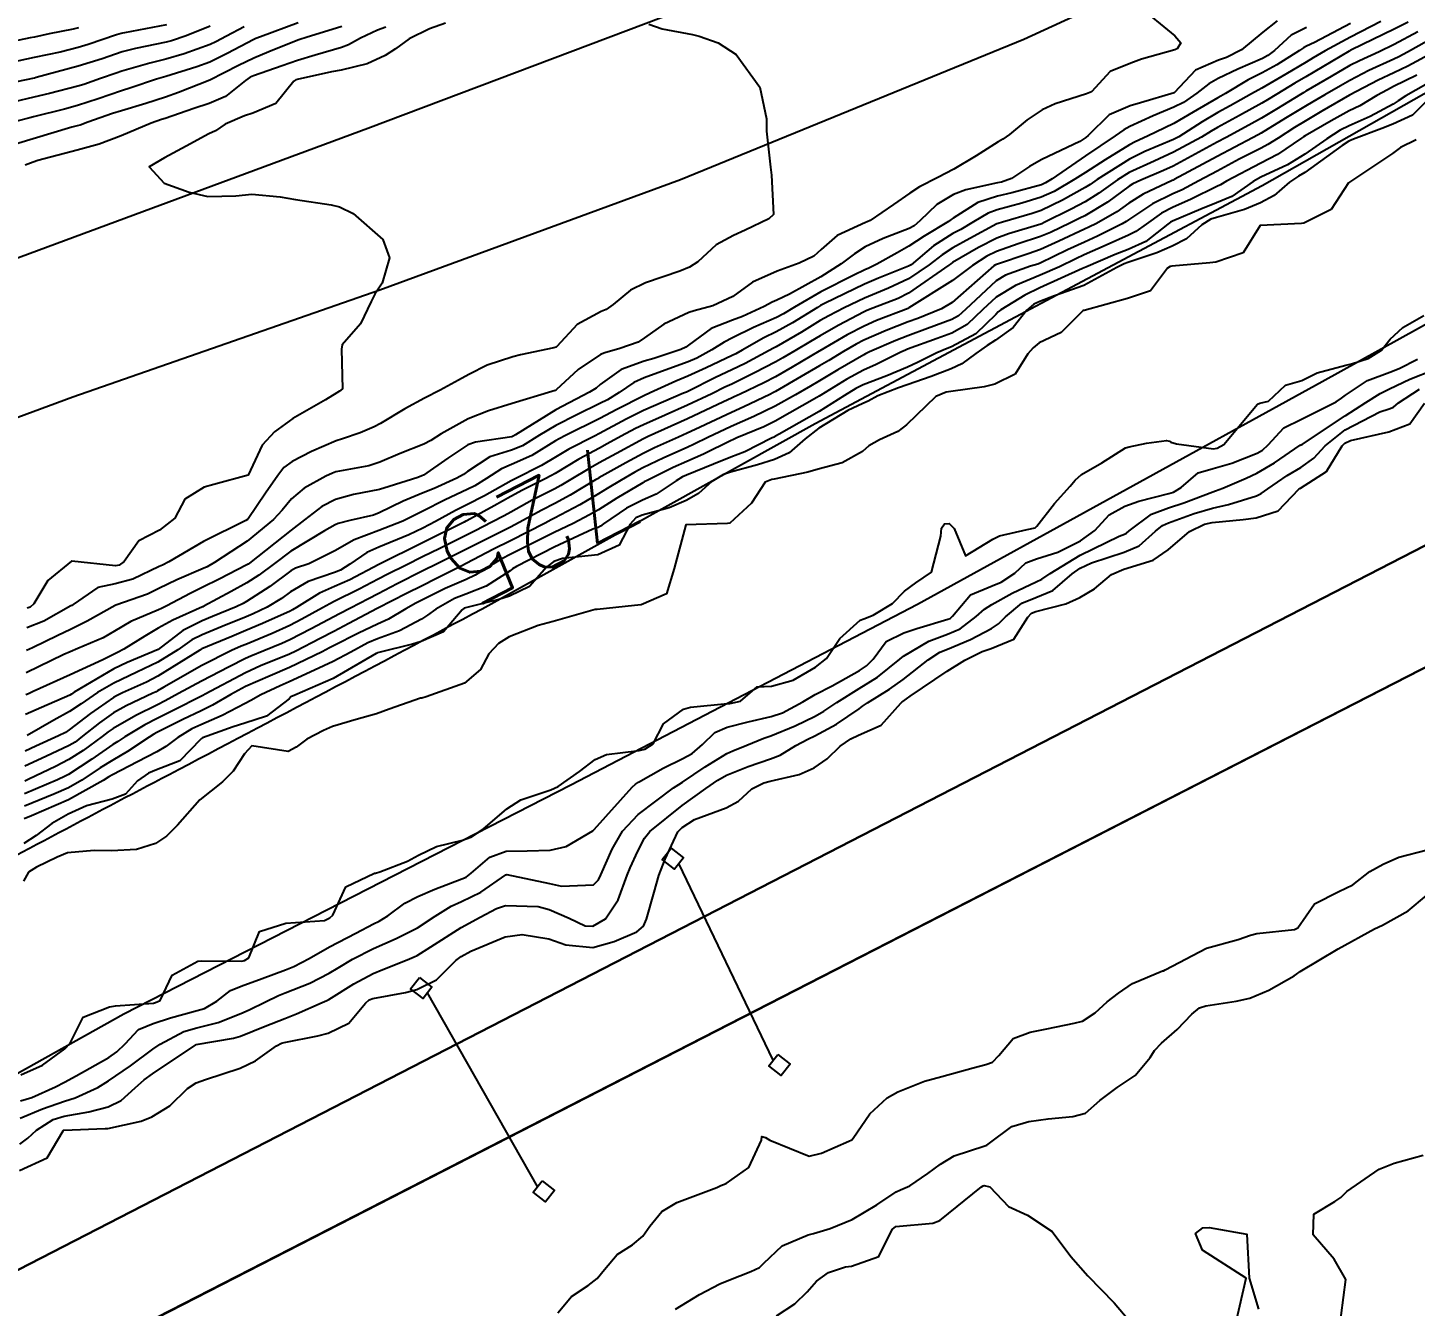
# Model space of a CAD drawing. Header units: metres. Extents: x 318500 to 325275, y 7408834 to 7428799.
# Drawn here: x 322797.9 to 322861.2, y 7418241.1 to 7418299.4 of the extents above; entities that cross this region are included whole.
import ezdxf
from ezdxf.enums import TextEntityAlignment as Align

# ---------------------------------------------------------------- set-up
doc = ezdxf.new("R2010")
doc.units = ezdxf.units.M
doc.header["$MEASUREMENT"] = 0
for name, color, linetype in [('Cotas', 45, 'Continuous'), ('Curvas de Nivel 1m', 11, 'Continuous'), ('Curvas de Nivel 5m', 15, 'Continuous'), ('Hidrografia', 140, 'Continuous'), ('Linha Férrea', 20, 'Continuous'), ('Pórticos', 45, 'Continuous'), ('Vias Primárias', 230, 'Continuous')]:
    doc.layers.add(name, color=color, linetype=linetype)
doc.styles.add('Style-STANDARD', font='STANDARD.shx')

msp = doc.modelspace()

# ---------------------------------------------------------------- linework, layer by layer
at = {"layer": 'Curvas de Nivel 1m', "flags": 128}
for points, elevation in [([(322848.479, 7418300.438), (322850.236, 7418299.012), (322850.506, 7418298.689), (322850.33, 7418298.418), (322850.262, 7418298.387), (322850.229, 7418298.379), (322848.711, 7418297.947), (322848.22, 7418297.772), (322847.281, 7418297.387), (322846.427, 7418296.467), (322846.272, 7418296.396), (322846.199, 7418296.375), (322844.773, 7418295.91), (322844.187, 7418295.639), (322843.496, 7418295.191), (322842.689, 7418294.515), (322842.38, 7418294.305), (322842.167, 7418294.177), (322841.168, 7418293.543), (322840.154, 7418292.929), (322839.422, 7418292.561), (322838.582, 7418292.135), (322838.139, 7418291.845), (322837.402, 7418291.316), (322836.339, 7418290.598), (322836.19, 7418290.529), (322836.119, 7418290.508), (322834.825, 7418289.903), (322834.1, 7418289.278), (322833.76, 7418288.97), (322833.097, 7418288.645), (322832.086, 7418288.286), (322830.969, 7418287.783), (322830.074, 7418287.125), (322829.165, 7418286.694), (322828.304, 7418286.468), (322828.065, 7418286.394), (322826.926, 7418285.858), (322826.048, 7418285.247), (322825.745, 7418285.043), (322824.91, 7418284.751), (322824.236, 7418284.559), (322824.036, 7418284.482), (322823.01, 7418283.791), (322822.011, 7418282.872), (322821.964, 7418282.837), (322821.809, 7418282.793), (322820.004, 7418282.247), (322818.927, 7418281.905), (322817.997, 7418281.542), (322816.767, 7418280.858), (322816.294, 7418280.557), (322815.983, 7418280.396), (322814.892, 7418279.97), (322813.97, 7418279.566), (322813.47, 7418279.402), (322811.963, 7418279.128), (322811.808, 7418279.076), (322811.511, 7418278.927), (322810.513, 7418278.38), (322809.944, 7418277.904), (322809.509, 7418277.384), (322809.124, 7418276.962), (322807.92, 7418275.97), (322806.43, 7418274.992), (322806.099, 7418274.805), (322805.906, 7418274.719), (322804.705, 7418274.211), (322803.892, 7418273.802), (322803.367, 7418273.556), (322801.926, 7418273.05), (322801.894, 7418273.036), (322800.615, 7418272.322), (322799.863, 7418271.943), (322799.283, 7418271.664), (322798.12, 7418271.106), (322797.849, 7418270.987)], 733), ([(322804.235, 7418299.522), (322802.328, 7418299.155), (322802.231, 7418299.143), (322802.163, 7418299.128), (322801.956, 7418299.063), (322800.664, 7418298.627), (322800.214, 7418298.487), (322799.395, 7418298.276), (322798.209, 7418298.02), (322796.8, 7418297.725)], 741), ([(322810.237, 7418299.606), (322808.53, 7418298.976), (322808.317, 7418298.89), (322808.228, 7418298.849), (322807.005, 7418298.206), (322806.212, 7418297.821), (322805.62, 7418297.598), (322804.202, 7418297.162), (322804.102, 7418297.131), (322803.789, 7418297.036), (322802.61, 7418296.638), (322802.192, 7418296.5), (322801.121, 7418296.136), (322800.181, 7418295.835), (322799.593, 7418295.674), (322798.173, 7418295.326), (322798.002, 7418295.283), (322797.405, 7418295.121)], 738), ([(322860.879, 7418299.639), (322860.24, 7418299.313), (322858.294, 7418298.372), (322858.23, 7418298.34), (322858.178, 7418298.311), (322856.957, 7418297.591), (322856.212, 7418297.153), (322855.701, 7418296.851), (322854.885, 7418296.353), (322854.459, 7418296.094), (322854.194, 7418295.938), (322853.18, 7418295.38), (322852.177, 7418294.838), (322851.894, 7418294.674), (322851.445, 7418294.401), (322850.163, 7418293.704), (322849.284, 7418293.304), (322848.153, 7418292.786), (322847.609, 7418292.448), (322846.762, 7418291.84), (322846.135, 7418291.449), (322845.501, 7418291.108), (322844.273, 7418290.498), (322844.171, 7418290.447), (322844.119, 7418290.429), (322842.638, 7418289.989), (322842.109, 7418289.795), (322841.269, 7418289.366), (322840.092, 7418288.674), (322840.018, 7418288.624), (322839.92, 7418288.553), (322838.077, 7418287.28), (322837.616, 7418287.043), (322836.462, 7418286.596), (322836.181, 7418286.486), (322836.068, 7418286.435), (322834.868, 7418285.808), (322834.051, 7418285.336), (322833.612, 7418285.071), (322832.895, 7418284.647), (322832.358, 7418284.333), (322832.032, 7418284.148), (322831.056, 7418283.638), (322830.017, 7418283.136), (322829.709, 7418282.99), (322829.112, 7418282.693), (322828.005, 7418282.164), (322826.984, 7418281.709), (322825.995, 7418281.281), (322825.634, 7418281.103), (322824.98, 7418280.75), (322824.34, 7418280.401), (322823.982, 7418280.209), (322823.042, 7418279.706), (322821.964, 7418279.056), (322821.796, 7418278.96), (322821.482, 7418278.797), (322820.473, 7418278.291), (322819.948, 7418278.004), (322819.19, 7418277.579), (322817.931, 7418276.899), (322817.892, 7418276.879), (322817.82, 7418276.842), (322815.92, 7418275.899), (322813.916, 7418274.9), (322812.603, 7418274.21), (322811.895, 7418273.898), (322811.217, 7418273.603), (322810.164, 7418272.946), (322809.989, 7418272.838), (322809.877, 7418272.783), (322808.623, 7418272.208), (322807.864, 7418271.89), (322807.215, 7418271.624), (322805.851, 7418271.054), (322805.817, 7418271.034), (322805.762, 7418271.001), (322803.838, 7418269.809), (322803.327, 7418269.544), (322802.227, 7418269.046), (322801.959, 7418268.917), (322801.827, 7418268.842), (322800.775, 7418268.106), (322799.804, 7418267.36), (322799.638, 7418267.247), (322799.312, 7418267.087), (322798.281, 7418266.614), (322797.789, 7418266.393)], 728), ([(322854.902, 7418299.695), (322854.238, 7418299.188), (322853.267, 7418298.374), (322852.581, 7418298.028), (322852.223, 7418297.903), (322851.174, 7418297.447), (322850.2, 7418296.42), (322848.662, 7418295.967), (322848.191, 7418295.825), (322847.229, 7418295.41), (322846.274, 7418294.468), (322846.169, 7418294.377), (322845.893, 7418294.199), (322844.159, 7418293.368), (322843.604, 7418293.057), (322842.78, 7418292.514), (322842.32, 7418292.346), (322842.147, 7418292.31), (322840.698, 7418291.985), (322840.138, 7418291.776), (322839.373, 7418291.32), (322838.605, 7418290.573), (322838.341, 7418290.352), (322838.115, 7418290.234), (322836.923, 7418289.777), (322836.102, 7418289.386), (322835.626, 7418289.079), (322835.013, 7418288.616), (322834.084, 7418288.03), (322832.661, 7418287.236), (322832.073, 7418286.965), (322831.868, 7418286.866), (322831.504, 7418286.666), (322830.518, 7418286.221), (322830.061, 7418286.055), (322829.08, 7418285.67), (322828.043, 7418284.911), (322827.932, 7418284.821), (322827.692, 7418284.715), (322826.467, 7418284.3), (322826.032, 7418284.178), (322824.983, 7418283.793), (322824.015, 7418283.11), (322823.829, 7418282.946), (322823.533, 7418282.767), (322822.002, 7418281.955), (322820.157, 7418280.817), (322820.053, 7418280.755), (322819.989, 7418280.732), (322818.33, 7418280.491), (322817.983, 7418280.364), (322817.066, 7418279.761), (322815.962, 7418278.984), (322815.891, 7418278.941), (322815.695, 7418278.874), (322814.39, 7418278.457), (322813.951, 7418278.328), (322812.77, 7418278.09), (322811.944, 7418277.876), (322811.319, 7418277.549), (322810.526, 7418276.941), (322809.925, 7418276.476), (322808.022, 7418274.969), (322807.958, 7418274.92), (322807.909, 7418274.89), (322806.647, 7418274.24), (322805.893, 7418273.863), (322805.317, 7418273.58), (322804.25, 7418273.024), (322804.009, 7418272.897), (322803.877, 7418272.837), (322802.612, 7418272.299), (322801.862, 7418271.861), (322801.348, 7418271.567), (322800.196, 7418271.075), (322799.848, 7418270.926), (322799.558, 7418270.795), (322797.839, 7418269.968)], 732), ([(322826.238, 7418299.544), (322826.841, 7418299.336), (322828.234, 7418299.072), (322828.529, 7418299.001), (322829.405, 7418298.692), (322830.222, 7418298.166), (322831.306, 7418296.669), (322831.613, 7418295.231), (322831.61, 7418294.666), (322831.795, 7418293.022), (322831.838, 7418292.663), (322831.925, 7418290.86), (322831.708, 7418290.664), (322830.64, 7418290.147), (322830.108, 7418289.909), (322829.316, 7418289.477), (322828.476, 7418288.704), (322828.088, 7418288.462), (322827.657, 7418288.287), (322826.08, 7418287.754), (322825.405, 7418287.419), (322824.614, 7418286.755), (322824.288, 7418286.537), (322824.065, 7418286.447), (322822.976, 7418285.857), (322822.041, 7418284.849), (322822.011, 7418284.82), (322821.913, 7418284.792), (322820.389, 7418284.46), (322820.033, 7418284.378), (322818.862, 7418283.997), (322818.021, 7418283.567), (322817.559, 7418283.304), (322816.72, 7418282.859), (322816.006, 7418282.491), (322815.115, 7418281.997), (322813.994, 7418281.331), (322813.712, 7418281.184), (322813.068, 7418280.909), (322812.264, 7418280.639), (322811.984, 7418280.543), (322810.859, 7418280.055), (322809.97, 7418279.605), (322809.593, 7418279.328), (322809.314, 7418278.96), (322808.76, 7418278.155), (322807.958, 7418276.98), (322807.93, 7418276.95), (322807.858, 7418276.91), (322805.92, 7418275.958), (322804.337, 7418275.024), (322804.054, 7418274.881), (322803.907, 7418274.811), (322802.709, 7418274.231), (322801.895, 7418274.024), (322801.101, 7418273.852), (322799.977, 7418273.079), (322799.921, 7418273.037), (322799.879, 7418273.017), (322798.642, 7418272.324), (322797.864, 7418272.013)], 734), ([(322859.631, 7418299.676), (322858.236, 7418298.954), (322857.095, 7418298.327), (322856.547, 7418298.013), (322856.222, 7418297.821), (322855.294, 7418297.269), (322854.204, 7418296.632), (322854.03, 7418296.535), (322853.73, 7418296.367), (322852.754, 7418295.819), (322852.187, 7418295.513), (322851.482, 7418295.099), (322850.412, 7418294.416), (322850.169, 7418294.288), (322848.856, 7418293.74), (322848.16, 7418293.393), (322846.693, 7418292.462), (322846.373, 7418292.241), (322846.144, 7418292.098), (322845.106, 7418291.515), (322844.128, 7418291.054), (322843.72, 7418290.91), (322842.376, 7418290.517), (322842.179, 7418290.459), (322842.119, 7418290.434), (322840.874, 7418289.773), (322840.102, 7418289.339), (322839.624, 7418289.03), (322839.021, 7418288.566), (322838.084, 7418287.936), (322837.165, 7418287.504), (322836.074, 7418287.049), (322835.146, 7418286.614), (322834.442, 7418286.247), (322834.061, 7418286.025), (322833.198, 7418285.498), (322832.043, 7418284.834), (322831.932, 7418284.771), (322831.728, 7418284.663), (322830.63, 7418284.075), (322830.027, 7418283.782), (322829.285, 7418283.427), (322828.011, 7418282.795), (322827.953, 7418282.769), (322827.821, 7418282.713), (322826.002, 7418281.924), (322825.208, 7418281.538), (322823.991, 7418280.88), (322823.759, 7418280.763), (322822.597, 7418280.164), (322821.975, 7418279.796), (322821.344, 7418279.425), (322820.144, 7418278.817), (322820.023, 7418278.755), (322819.959, 7418278.722), (322818.743, 7418278.037), (322817.942, 7418277.622), (322817.423, 7418277.362), (322816.505, 7418276.861), (322815.927, 7418276.555), (322815.298, 7418276.253), (322813.918, 7418275.693), (322813.376, 7418275.445), (322812.608, 7418274.913), (322812.18, 7418274.643), (322811.904, 7418274.532), (322810.705, 7418274.13), (322809.891, 7418273.654), (322809.485, 7418273.355), (322808.826, 7418272.961), (322808.19, 7418272.652), (322807.873, 7418272.518), (322806.779, 7418272.074), (322805.861, 7418271.701), (322805.4, 7418271.463), (322804.754, 7418271.016), (322803.844, 7418270.45), (322802.888, 7418269.991), (322801.834, 7418269.485), (322801.094, 7418269.061), (322800.346, 7418268.548), (322799.817, 7418268.2), (322799.101, 7418267.801), (322797.882, 7418267.109)], 729), ([(322800.225, 7418299.385), (322799.984, 7418299.323), (322798.893, 7418299.1), (322798.219, 7418298.96), (322798.025, 7418298.92), (322796.214, 7418298.546)], 742), ([(322812.235, 7418299.447), (322810.613, 7418298.944), (322810.322, 7418298.855), (322810.228, 7418298.822), (322808.911, 7418298.279), (322808.215, 7418297.993), (322807.529, 7418297.668), (322806.222, 7418297), (322804.783, 7418296.429), (322804.188, 7418296.213), (322803.302, 7418295.924), (322802.178, 7418295.591), (322801.773, 7418295.467), (322800.655, 7418295.075), (322800.301, 7418294.946), (322800.168, 7418294.905), (322799.927, 7418294.843), (322798.162, 7418294.313), (322796.994, 7418293.963)], 737), ([(322807.787, 7418299.432), (322806.974, 7418298.993), (322806.488, 7418298.735), (322806.224, 7418298.613), (322805.041, 7418298.194), (322804.214, 7418297.955), (322803.478, 7418297.774), (322802.205, 7418297.407), (322801.945, 7418297.32), (322801.228, 7418297.07), (322800.47, 7418296.803), (322800.195, 7418296.717), (322798.906, 7418296.382), (322798.187, 7418296.214), (322797.297, 7418296.01)], 739), ([(322861.309, 7418299.2), (322860.233, 7418298.618), (322859.557, 7418298.29), (322858.647, 7418297.88), (322858.22, 7418297.658), (322857.368, 7418297.167), (322856.202, 7418296.485), (322856.11, 7418296.433), (322855.965, 7418296.342), (322854.87, 7418295.673), (322854.184, 7418295.264), (322853.607, 7418294.94), (322852.57, 7418294.384), (322852.168, 7418294.17), (322851.662, 7418293.894), (322850.157, 7418293.077), (322849.712, 7418292.867), (322848.678, 7418292.435), (322848.32, 7418292.265), (322848.146, 7418292.153), (322847.158, 7418291.431), (322846.125, 7418290.812), (322845.903, 7418290.694), (322845.47, 7418290.48), (322844.559, 7418290.047), (322844.11, 7418289.862), (322843.089, 7418289.527), (322842.1, 7418289.183), (322841.656, 7418288.967), (322841.006, 7418288.536), (322840.083, 7418287.858), (322838.095, 7418286.604), (322838.07, 7418286.583), (322836.628, 7418286.028), (322836.058, 7418285.779), (322835.287, 7418285.376), (322834.04, 7418284.648), (322834.01, 7418284.63), (322832.774, 7418283.904), (322832.022, 7418283.47), (322831.488, 7418283.195), (322830.407, 7418282.676), (322830.136, 7418282.551), (322830.008, 7418282.492), (322829.639, 7418282.318), (322827.998, 7418281.542), (322826.212, 7418280.737), (322826.06, 7418280.668), (322825.988, 7418280.633), (322824.764, 7418279.967), (322823.972, 7418279.535), (322823.475, 7418279.259), (322822.683, 7418278.779), (322822.232, 7418278.51), (322821.954, 7418278.361), (322820.917, 7418277.834), (322819.937, 7418277.289), (322819.637, 7418277.12), (322819.082, 7418276.828), (322818.316, 7418276.446), (322817.924, 7418276.249), (322816.698, 7418275.639), (322815.914, 7418275.252), (322815.175, 7418274.881), (322814.34, 7418274.457), (322813.9, 7418274.232), (322813.026, 7418273.776), (322811.884, 7418273.212), (322811.691, 7418273.115), (322811.354, 7418272.928), (322810.41, 7418272.404), (322809.868, 7418272.128), (322809.062, 7418271.759), (322807.854, 7418271.261), (322807.649, 7418271.177), (322807.201, 7418270.98), (322805.843, 7418270.295), (322804.114, 7418269.307), (322803.831, 7418269.137), (322803.761, 7418269.101), (322803.608, 7418269.032), (322802.402, 7418268.464), (322801.816, 7418268.132), (322801.182, 7418267.687), (322800.411, 7418267.071), (322800.065, 7418266.807), (322799.793, 7418266.646), (322798.731, 7418266.15), (322797.779, 7418265.702)], 727), ([(322814.235, 7418299.416), (322813.863, 7418299.274), (322813.081, 7418298.911), (322812.541, 7418298.601), (322812.223, 7418298.478), (322811.024, 7418298.132), (322810.214, 7418297.886), (322809.517, 7418297.654), (322808.203, 7418297.196), (322808.053, 7418297.13), (322807.834, 7418296.984), (322806.93, 7418296.252), (322806.184, 7418295.933), (322805.486, 7418295.705), (322804.173, 7418295.243), (322804.013, 7418295.192), (322803.541, 7418295.039), (322802.164, 7418294.447), (322801.162, 7418294.067), (322800.157, 7418293.807), (322798.371, 7418293.326), (322798.151, 7418293.257), (322797.797, 7418293.115)], 736), ([(322856.241, 7418299.4), (322855.535, 7418299.049), (322854.781, 7418298.354), (322854.473, 7418298.111), (322854.224, 7418297.988), (322853.097, 7418297.497), (322852.21, 7418297.07), (322851.779, 7418296.824), (322851.24, 7418296.404), (322850.633, 7418295.973), (322850.19, 7418295.758), (322849.244, 7418295.37), (322848.177, 7418294.883), (322847.897, 7418294.721), (322847.502, 7418294.45), (322846.161, 7418293.538), (322844.635, 7418292.493), (322844.338, 7418292.307), (322844.146, 7418292.227), (322842.791, 7418291.862), (322842.138, 7418291.71), (322841.249, 7418291.417), (322840.122, 7418290.707), (322840.034, 7418290.638), (322839.903, 7418290.553), (322838.801, 7418289.878), (322838.103, 7418289.425), (322837.566, 7418289.117), (322836.638, 7418288.595), (322836.267, 7418288.42), (322836.087, 7418288.343), (322835.582, 7418288.105), (322834.077, 7418287.347), (322832.886, 7418286.648), (322832.382, 7418286.339), (322832.063, 7418286.174), (322831.014, 7418285.712), (322830.048, 7418285.244), (322829.681, 7418285.05), (322829.109, 7418284.694), (322828.425, 7418284.313), (322828.032, 7418284.152), (322826.979, 7418283.772), (322826.02, 7418283.412), (322825.561, 7418283.201), (322824.893, 7418282.751), (322824.348, 7418282.416), (322824.005, 7418282.241), (322822.952, 7418281.728), (322821.995, 7418281.249), (322821.25, 7418280.801), (322820.475, 7418280.32), (322819.98, 7418280.125), (322818.99, 7418279.814), (322817.965, 7418279.146), (322817.791, 7418279.014), (322817.487, 7418278.847), (322816.442, 7418278.373), (322815.949, 7418278.166), (322815.038, 7418277.79), (322813.935, 7418277.262), (322813.677, 7418277.159), (322812.596, 7418276.913), (322812.074, 7418276.773), (322811.928, 7418276.716), (322811.442, 7418276.444), (322809.916, 7418275.519), (322809.161, 7418274.957), (322808.453, 7418274.413), (322807.896, 7418274.062), (322807.192, 7418273.679), (322805.945, 7418272.999), (322805.902, 7418272.978), (322805.88, 7418272.97), (322804.521, 7418272.369), (322803.865, 7418272.002), (322803.254, 7418271.641), (322802.292, 7418271.046), (322802.002, 7418270.895), (322801.848, 7418270.82), (322801.339, 7418270.551), (322799.838, 7418269.874), (322798.163, 7418269.105), (322797.939, 7418268.998), (322797.828, 7418268.96)], 731), ([(322861.734, 7418298.766), (322860.849, 7418298.274), (322860.449, 7418298.055), (322860.225, 7418297.947), (322859.084, 7418297.431), (322858.21, 7418296.985), (322857.782, 7418296.74), (322857.077, 7418296.327), (322856.524, 7418296.006), (322856.192, 7418295.803), (322855.28, 7418295.253), (322854.173, 7418294.581), (322854.032, 7418294.503), (322853.779, 7418294.366), (322852.161, 7418293.509), (322850.195, 7418292.464), (322850.15, 7418292.437), (322850.112, 7418292.42), (322848.78, 7418291.794), (322848.134, 7418291.384), (322847.581, 7418290.996), (322846.655, 7418290.462), (322846.302, 7418290.282), (322846.116, 7418290.196), (322844.947, 7418289.647), (322844.102, 7418289.271), (322843.537, 7418289.067), (322842.091, 7418288.59), (322842.045, 7418288.567), (322841.976, 7418288.522), (322840.073, 7418286.848), (322839.594, 7418286.557), (322838.507, 7418286.13), (322838.061, 7418285.964), (322837.069, 7418285.575), (322836.048, 7418285.132), (322835.699, 7418284.951), (322835.112, 7418284.614), (322834.444, 7418284.213), (322834.03, 7418283.968), (322833.194, 7418283.471), (322832.012, 7418282.788), (322831.927, 7418282.746), (322831.762, 7418282.662), (322830.576, 7418282.102), (322830.002, 7418281.839), (322828.353, 7418281.064), (322827.992, 7418280.892), (322827.598, 7418280.716), (322826.495, 7418280.219), (322825.978, 7418279.967), (322825.182, 7418279.537), (322823.961, 7418278.851), (322823.904, 7418278.818), (322823.811, 7418278.762), (322822.658, 7418278.071), (322821.944, 7418277.691), (322821.352, 7418277.385), (322820.326, 7418276.814), (322819.928, 7418276.606), (322818.736, 7418276.017), (322817.918, 7418275.605), (322816.436, 7418274.862), (322816.087, 7418274.688), (322815.906, 7418274.599), (322814.765, 7418274.019), (322813.89, 7418273.571), (322813.449, 7418273.342), (322812.629, 7418272.913), (322812.136, 7418272.656), (322811.874, 7418272.517), (322810.832, 7418271.969), (322809.858, 7418271.467), (322809.506, 7418271.303), (322808.671, 7418270.962), (322808.089, 7418270.726), (322807.846, 7418270.618), (322807.101, 7418270.239), (322805.836, 7418269.588), (322804.793, 7418269.016), (322804.171, 7418268.679), (322803.822, 7418268.511), (322802.834, 7418268.021), (322801.806, 7418267.424), (322801.585, 7418267.271), (322801.308, 7418267.057), (322800.442, 7418266.418), (322799.784, 7418266.006), (322799.173, 7418265.695), (322797.965, 7418265.107), (322797.769, 7418265.02)], 726), ([(322861.263, 7418297.221), (322860.206, 7418296.697), (322859.929, 7418296.56), (322859.445, 7418296.291), (322858.666, 7418295.83), (322858.189, 7418295.588), (322857.36, 7418295.145), (322856.172, 7418294.45), (322856.104, 7418294.407), (322856.003, 7418294.342), (322854.907, 7418293.608), (322854.158, 7418293.206), (322852.587, 7418292.383), (322852.312, 7418292.223), (322852.146, 7418292.141), (322850.981, 7418291.564), (322850.131, 7418291.185), (322849.623, 7418290.93), (322848.917, 7418290.432), (322848.454, 7418290.097), (322848.112, 7418289.922), (322847.095, 7418289.465), (322846.098, 7418289.02), (322845.72, 7418288.851), (322844.972, 7418288.487), (322844.086, 7418288.099), (322842.963, 7418287.629), (322842.076, 7418287.094), (322841.472, 7418286.529), (322840.756, 7418285.844), (322840.054, 7418285.455), (322839.394, 7418285.215), (322838.042, 7418284.72), (322837.941, 7418284.681), (322837.734, 7418284.583), (322836.603, 7418284.022), (322836.027, 7418283.762), (322835.271, 7418283.361), (322834.081, 7418282.629), (322834.01, 7418282.589), (322833.895, 7418282.518), (322831.998, 7418281.438), (322831.477, 7418281.183), (322830.26, 7418280.677), (322830.072, 7418280.596), (322829.988, 7418280.558), (322828.736, 7418279.941), (322827.973, 7418279.605), (322827.353, 7418279.335), (322826.157, 7418278.737), (322826.03, 7418278.668), (322825.958, 7418278.629), (322824.777, 7418277.922), (322823.94, 7418277.394), (322823.538, 7418277.164), (322822.794, 7418276.777), (322821.926, 7418276.356), (322821.036, 7418275.918), (322819.915, 7418275.359), (322819.558, 7418275.179), (322818.973, 7418274.829), (322818.319, 7418274.421), (322817.901, 7418274.226), (322816.946, 7418273.802), (322815.886, 7418273.284), (322815.615, 7418273.144), (322815.155, 7418272.881), (322814.361, 7418272.405), (322813.869, 7418272.178), (322812.991, 7418271.775), (322811.854, 7418271.19), (322811.676, 7418271.099), (322811.345, 7418270.928), (322809.843, 7418270.201), (322808.973, 7418269.825), (322807.834, 7418269.336), (322807.169, 7418268.98), (322806.332, 7418268.482), (322805.818, 7418268.231), (322804.986, 7418267.838), (322803.803, 7418267.247), (322803.661, 7418267.172), (322803.44, 7418267.034), (322802.455, 7418266.378), (322801.784, 7418265.983), (322801.214, 7418265.623), (322800.381, 7418265.071), (322799.766, 7418264.725), (322799.103, 7418264.429), (322797.758, 7418263.875)], 724), ([(322861.675, 7418296.798), (322860.762, 7418296.274), (322860.424, 7418296.05), (322860.194, 7418295.904), (322859.145, 7418295.336), (322858.179, 7418294.909), (322857.777, 7418294.715), (322857.158, 7418294.325), (322856.163, 7418293.625), (322855.372, 7418293.133), (322854.152, 7418292.563), (322853.806, 7418292.365), (322852.825, 7418291.695), (322852.135, 7418291.4), (322851.417, 7418291.114), (322850.122, 7418290.562), (322850.028, 7418290.514), (322849.904, 7418290.422), (322848.902, 7418289.638), (322848.103, 7418289.277), (322847.504, 7418289.044), (322846.164, 7418288.469), (322846.09, 7418288.437), (322846.026, 7418288.408), (322844.08, 7418287.516), (322843.393, 7418287.19), (322842.289, 7418286.518), (322842.167, 7418286.421), (322842.067, 7418286.305), (322841.157, 7418285.43), (322840.044, 7418284.833), (322839.84, 7418284.756), (322839.382, 7418284.56), (322838.496, 7418284.111), (322838.03, 7418283.9), (322837.102, 7418283.511), (322836.017, 7418283.099), (322835.682, 7418282.938), (322835.167, 7418282.613), (322834.003, 7418281.882), (322832.177, 7418280.843), (322831.991, 7418280.737), (322831.938, 7418280.713), (322831.835, 7418280.662), (322830.61, 7418280.044), (322829.977, 7418279.796), (322829.186, 7418279.478), (322827.964, 7418278.977), (322827.778, 7418278.898), (322827.48, 7418278.717), (322826.572, 7418278.11), (322825.946, 7418277.837), (322825.214, 7418277.474), (322824.169, 7418276.758), (322824.041, 7418276.647), (322823.928, 7418276.597), (322823.681, 7418276.517), (322821.919, 7418275.698), (322820.197, 7418274.816), (322820.019, 7418274.708), (322819.907, 7418274.617), (322818.814, 7418273.913), (322817.891, 7418273.557), (322817.378, 7418273.357), (322816.518, 7418272.86), (322816.15, 7418272.592), (322815.873, 7418272.41), (322814.87, 7418271.879), (322813.859, 7418271.508), (322813.423, 7418271.33), (322812.648, 7418270.908), (322811.846, 7418270.475), (322810.993, 7418270.084), (322809.836, 7418269.558), (322809.416, 7418269.372), (322808.545, 7418268.963), (322808.087, 7418268.706), (322807.824, 7418268.564), (322806.783, 7418268.018), (322805.809, 7418267.595), (322805.396, 7418267.416), (322804.76, 7418267.016), (322804.213, 7418266.605), (322803.79, 7418266.363), (322802.918, 7418265.904), (322801.774, 7418265.318), (322801.605, 7418265.22), (322801.353, 7418265.056), (322799.761, 7418264.174), (322798.085, 7418263.437), (322797.752, 7418263.305)], 723), ([(322861.944, 7418296.263), (322861.068, 7418295.39), (322860.181, 7418294.982), (322859.67, 7418294.795), (322858.382, 7418294.307), (322858.169, 7418294.215), (322857.869, 7418294.016), (322856.154, 7418292.782), (322855.877, 7418292.619), (322855.459, 7418292.347), (322854.759, 7418291.735), (322854.136, 7418291.402), (322853.402, 7418291.1), (322852.125, 7418290.735), (322851.868, 7418290.65), (322851.467, 7418290.4), (322850.756, 7418289.764), (322850.105, 7418289.425), (322849.409, 7418289.119), (322848.094, 7418288.676), (322847.919, 7418288.617), (322847.591, 7418288.447), (322846.082, 7418287.633), (322844.744, 7418287.157), (322844.074, 7418286.903), (322843.8, 7418286.776), (322843.473, 7418286.506), (322842.859, 7418285.711), (322842.049, 7418285.13), (322841.672, 7418284.899), (322841.157, 7418284.533), (322840.518, 7418284.058), (322840.029, 7418283.828), (322839.111, 7418283.476), (322838.018, 7418283.095), (322837.631, 7418282.969), (322836.68, 7418282.593), (322836.25, 7418282.355), (322836.006, 7418282.245), (322835.316, 7418281.923), (322833.995, 7418281.118), (322833.371, 7418280.639), (322832.633, 7418279.997), (322831.975, 7418279.693), (322831.191, 7418279.448), (322829.966, 7418279.109), (322829.646, 7418279.004), (322829.119, 7418278.693), (322828.511, 7418278.142), (322827.947, 7418277.821), (322827.169, 7418277.494), (322825.936, 7418277.147), (322825.648, 7418277.03), (322825.38, 7418276.746), (322824.884, 7418275.786), (322823.916, 7418275.351), (322822.302, 7418275.172), (322821.912, 7418275.037), (322821.587, 7418274.795), (322820.796, 7418273.907), (322819.89, 7418273.464), (322819.398, 7418273.315), (322817.881, 7418272.935), (322817.81, 7418272.912), (322817.722, 7418272.842), (322816.879, 7418271.84), (322815.858, 7418271.387), (322815.456, 7418271.276), (322813.922, 7418270.889), (322813.866, 7418270.874), (322813.85, 7418270.866), (322813.804, 7418270.845), (322811.838, 7418269.709), (322810.088, 7418268.946), (322809.91, 7418268.867), (322809.827, 7418268.78), (322808.792, 7418267.984), (322807.811, 7418267.673), (322807.278, 7418267.508), (322805.879, 7418266.999), (322805.827, 7418266.972), (322805.799, 7418266.939), (322804.844, 7418265.955), (322803.778, 7418265.534), (322803.416, 7418265.393), (322802.922, 7418265.038), (322802.372, 7418264.436), (322801.761, 7418264.195), (322800.592, 7418263.901), (322799.754, 7418263.525), (322799.011, 7418263.091), (322798.3, 7418262.543), (322797.736, 7418262.184)], 722), ([(322861.232, 7418294.269), (322860.523, 7418293.92), (322860.164, 7418293.648), (322858.15, 7418292.31), (322857.364, 7418291.089), (322856.122, 7418290.474), (322856.006, 7418290.457), (322854.12, 7418290.36), (322853.351, 7418289.121), (322852.095, 7418288.696), (322851.829, 7418288.659), (322850.091, 7418288.509), (322850.019, 7418288.492), (322849.891, 7418288.422), (322849.123, 7418287.386), (322848.076, 7418287.033), (322846.095, 7418286.495), (322846.07, 7418286.485), (322846.038, 7418286.47), (322845.051, 7418285.489), (322844.048, 7418285.008), (322843.762, 7418284.785), (322843.526, 7418284.505), (322842.955, 7418283.582), (322842.019, 7418283.13), (322841.541, 7418283.004), (322840.014, 7418282.801), (322839.804, 7418282.762), (322839.325, 7418282.56), (322837.997, 7418281.275), (322837.6, 7418280.977), (322836.761, 7418280.592), (322836.266, 7418280.317), (322835.982, 7418280.054), (322835.05, 7418279.538), (322833.969, 7418279.252), (322833.495, 7418279.109), (322831.962, 7418278.797), (322831.842, 7418278.781), (322831.541, 7418278.664), (322830.917, 7418277.698), (322829.932, 7418276.796), (322829.834, 7418276.779), (322827.93, 7418276.71), (322827.392, 7418274.718), (322827.05, 7418273.565), (322825.885, 7418273.066), (322825.589, 7418273.038), (322823.881, 7418272.857), (322823.795, 7418272.848), (322823.479, 7418272.766), (322821.873, 7418272.31), (322821.197, 7418272.127), (322819.862, 7418271.609), (322819.379, 7418271.303), (322818.939, 7418270.829), (322818.565, 7418270.111), (322817.836, 7418269.488), (322816.075, 7418268.866), (322815.884, 7418268.814), (322815.829, 7418268.802), (322814.399, 7418268.306), (322813.818, 7418268.09), (322812.889, 7418267.828), (322811.809, 7418267.512), (322811.404, 7418267.328), (322810.645, 7418266.937), (322810.159, 7418266.58), (322809.791, 7418266.371), (322808.128, 7418266.634), (322807.789, 7418266.267), (322807.279, 7418265.476), (322806.788, 7418264.985), (322805.762, 7418264.176), (322804.744, 7418263.015), (322804.244, 7418262.521), (322803.737, 7418262.175), (322802.868, 7418261.903), (322801.732, 7418261.844), (322800.934, 7418261.86), (322799.73, 7418261.754), (322799.253, 7418261.561), (322798.305, 7418261.101), (322797.951, 7418260.872), (322797.71, 7418260.458)], 721), ([(322797.595, 7418251.633), (322798.577, 7418252.073), (322799.607, 7418252.821), (322799.846, 7418253.076), (322800.443, 7418254.253), (322801.635, 7418254.726), (322801.912, 7418254.771), (322803.638, 7418254.903), (322803.744, 7418254.923), (322803.947, 7418255.025), (322804.494, 7418256.181), (322805.667, 7418256.81), (322805.842, 7418256.823), (322807.668, 7418256.81), (322807.799, 7418256.838), (322807.989, 7418256.967), (322808.473, 7418258.171), (322809.686, 7418258.549), (322811.438, 7418258.674), (322811.689, 7418258.782), (322811.832, 7418258.918), (322812.416, 7418260.202), (322813.719, 7418260.824), (322813.774, 7418260.834), (322813.973, 7418260.887), (322815.228, 7418261.374), (322815.732, 7418261.65), (322816.553, 7418262.042), (322817.742, 7418262.328), (322818.113, 7418262.466), (322818.675, 7418262.826), (322819.759, 7418263.756), (322820.403, 7418264.164), (322821.768, 7418264.629), (322822.098, 7418264.785), (322823.081, 7418265.47), (322823.789, 7418266.016), (322824.303, 7418266.244), (322825.795, 7418266.42), (322826.055, 7418266.477), (322826.443, 7418266.73), (322826.907, 7418267.63), (322827.824, 7418268.305), (322828.14, 7418268.39), (322829.828, 7418268.565), (322829.937, 7418268.571), (322830.419, 7418268.674), (322831.182, 7418269.321), (322831.837, 7418269.356), (322832.826, 7418269.631), (322833.846, 7418270.216), (322834.349, 7418270.623), (322834.949, 7418271.529), (322835.876, 7418272.365), (322836.046, 7418272.43), (322836.478, 7418272.594), (322837.346, 7418273.128), (322837.897, 7418273.687), (322838.41, 7418274.064), (322839.137, 7418274.562), (322839.56, 7418276.189), (322839.584, 7418276.555), (322839.731, 7418276.755), (322839.933, 7418276.775), (322840.161, 7418276.547), (322840.679, 7418275.3), (322841.925, 7418276.054), (322842.24, 7418276.204), (322843.492, 7418276.504), (322843.861, 7418276.571), (322843.932, 7418276.645), (322844.745, 7418277.691), (322845.46, 7418278.478), (322845.688, 7418278.75), (322845.968, 7418279.003), (322846.897, 7418279.535), (322847.987, 7418280.227), (322848.148, 7418280.278), (322848.937, 7418280.431), (322849.857, 7418280.556), (322849.991, 7418280.525), (322850.05, 7418280.478), (322850.302, 7418280.415), (322851.987, 7418280.181), (322852.164, 7418280.21), (322852.47, 7418280.383), (322854.009, 7418282.22), (322854.101, 7418282.267), (322854.505, 7418282.355), (322855.281, 7418283.088), (322856.024, 7418283.293), (322856.717, 7418283.642), (322858.035, 7418283.997), (322858.294, 7418284.049), (322859.044, 7418284.295), (322859.656, 7418284.676), (322860.054, 7418285.185), (322860.623, 7418285.713), (322861.586, 7418286.265)], 721), ([(322797.568, 7418249.65), (322798.588, 7418250.082), (322799.58, 7418250.435), (322800.071, 7418250.585), (322801.11, 7418251.057), (322801.593, 7418251.354), (322802.593, 7418252.047), (322803.608, 7418252.795), (322803.949, 7418253.025), (322805.028, 7418253.6), (322805.622, 7418253.777), (322806.599, 7418254.012), (322807.632, 7418254.419), (322808.005, 7418254.596), (322808.75, 7418254.959), (322809.346, 7418255.251), (322809.646, 7418255.373), (322810.772, 7418255.814), (322811.66, 7418256.264), (322812.069, 7418256.509), (322812.718, 7418256.904), (322813.675, 7418257.396), (322814.712, 7418257.847), (322815.685, 7418258.339), (322816.486, 7418258.858), (322817.225, 7418259.319), (322817.7, 7418259.536), (322818.569, 7418259.966), (322819.719, 7418260.755), (322819.765, 7418260.764), (322821.713, 7418260.353), (322822.255, 7418260.239), (322823.713, 7418260.297), (322823.944, 7418260.529), (322824.052, 7418260.755), (322824.559, 7418261.927), (322825.034, 7418262.741), (322825.758, 7418263.509), (322827.36, 7418264.716), (322827.611, 7418264.874), (322827.774, 7418264.974), (322828.807, 7418265.672), (322829.794, 7418266.278), (322830.065, 7418266.409), (322830.702, 7418266.671), (322831.487, 7418266.981), (322831.806, 7418267.091), (322832.907, 7418267.55), (322833.82, 7418267.988), (322834.228, 7418268.22), (322834.816, 7418268.615), (322835.836, 7418269.245), (322836.67, 7418269.763), (322837.685, 7418270.582), (322837.771, 7418270.661), (322837.852, 7418270.72), (322839.013, 7418271.413), (322839.868, 7418271.734), (322840.442, 7418271.971), (322841.166, 7418272.531), (322841.542, 7418272.869), (322841.888, 7418273.083), (322842.806, 7418273.601), (322843.904, 7418274.108), (322844.171, 7418274.231), (322844.545, 7418274.49), (322845.919, 7418275.329), (322847.685, 7418276.201), (322847.929, 7418276.292), (322848.032, 7418276.336), (322848.155, 7418276.438), (322849.171, 7418277.198), (322849.946, 7418277.491), (322850.644, 7418277.715), (322851.957, 7418278.212), (322852.089, 7418278.257), (322852.425, 7418278.383), (322853.488, 7418278.847), (322853.971, 7418279.073), (322854.783, 7418279.547), (322855.952, 7418280.34), (322855.975, 7418280.356), (322855.99, 7418280.365), (322856.049, 7418280.398), (322858.004, 7418281.69), (322858.944, 7418282.296), (322859.598, 7418282.704), (322860.02, 7418282.92), (322860.944, 7418283.353), (322862.033, 7418283.781)], 723), ([(322797.58, 7418250.442), (322798.089, 7418250.595), (322799.17, 7418251.086), (322799.592, 7418251.299), (322800.111, 7418251.588), (322801.604, 7418252.425), (322801.979, 7418252.673), (322802.35, 7418253.043), (322802.967, 7418253.69), (322803.624, 7418253.973), (322804.42, 7418254.227), (322805.633, 7418254.559), (322805.973, 7418254.657), (322806.539, 7418254.987), (322807.153, 7418255.472), (322807.651, 7418255.677), (322808.6, 7418256.016), (322809.662, 7418256.413), (322810.042, 7418256.567), (322810.738, 7418256.934), (322811.675, 7418257.461), (322812.871, 7418258.091), (322813.686, 7418258.511), (322813.94, 7418258.635), (322814.341, 7418258.883), (322815.113, 7418259.462), (322815.703, 7418259.758), (322816.472, 7418260.095), (322817.716, 7418260.563), (322817.906, 7418260.648), (322818.137, 7418260.834), (322818.989, 7418261.563), (322819.735, 7418261.823), (322820.692, 7418261.844), (322821.736, 7418261.875), (322822.475, 7418262.043), (322823.684, 7418262.761), (322823.751, 7418262.821), (322825.472, 7418264.743), (322825.628, 7418264.886), (322825.774, 7418264.981), (322826.886, 7418265.621), (322827.79, 7418266.052), (322828.213, 7418266.284), (322828.693, 7418266.697), (322829.251, 7418267.245), (322829.812, 7418267.486), (322830.762, 7418267.725), (322831.82, 7418267.965), (322832.333, 7418268.142), (322833.257, 7418268.639), (322833.833, 7418268.968), (322834.596, 7418269.377), (322835.845, 7418270.073), (322836.166, 7418270.278), (322836.465, 7418270.594), (322837.062, 7418271.388), (322837.868, 7418271.79), (322838.456, 7418271.987), (322839.878, 7418272.406), (322839.981, 7418272.446), (322840.089, 7418272.547), (322840.913, 7418273.516), (322841.901, 7418273.934), (322842.317, 7418274.102), (322842.927, 7418274.51), (322843.438, 7418274.981), (322843.917, 7418275.168), (322844.9, 7418275.466), (322845.925, 7418275.978), (322846.585, 7418276.46), (322847.23, 7418277.162), (322847.947, 7418277.557), (322848.591, 7418277.793), (322849.956, 7418278.14), (322850.171, 7418278.202), (322850.522, 7418278.412), (322851.291, 7418279.079), (322851.973, 7418279.281), (322852.835, 7418279.519), (322853.984, 7418279.985), (322854.229, 7418280.115), (322854.485, 7418280.355), (322855.206, 7418281.139), (322856.002, 7418281.538), (322857.584, 7418282.316), (322857.838, 7418282.488), (322858.015, 7418282.628), (322859.025, 7418283.295), (322860.031, 7418283.683), (322860.468, 7418283.841), (322861.298, 7418284.267)], 722), ([(322797.55, 7418248.462), (322797.918, 7418248.741), (322798.309, 7418249.099), (322799.069, 7418249.586), (322799.57, 7418249.74), (322800.699, 7418249.937), (322801.577, 7418250.175), (322802.17, 7418250.456), (322802.807, 7418251.038), (322803.22, 7418251.408), (322803.596, 7418251.672), (322805.581, 7418253), (322805.598, 7418253.012), (322807.292, 7418253.298), (322807.616, 7418253.39), (322808.731, 7418253.851), (322809.629, 7418254.204), (322810.169, 7418254.405), (322811.342, 7418254.924), (322811.546, 7418255.017), (322811.642, 7418255.065), (322812.778, 7418255.779), (322813.66, 7418256.253), (322814.112, 7418256.437), (322815.208, 7418256.875), (322815.535, 7418257.008), (322815.672, 7418257.077), (322816.288, 7418257.473), (322817.685, 7418258.355), (322818.546, 7418258.827), (322819.295, 7418259.217), (322819.698, 7418259.348), (322821.194, 7418259.299), (322821.696, 7418259.173), (322822.6, 7418258.776), (322823.34, 7418258.419), (322823.686, 7418258.402), (322824.261, 7418258.751), (322824.843, 7418259.603), (322825.254, 7418260.737), (322825.383, 7418261.077), (322825.736, 7418261.823), (322826.042, 7418262.43), (322826.284, 7418262.725), (322827.762, 7418263.908), (322828.843, 7418264.694), (322829.386, 7418265.075), (322829.779, 7418265.291), (322830.769, 7418265.686), (322831.791, 7418266.038), (322832.233, 7418266.214), (322832.94, 7418266.643), (322833.494, 7418266.945), (322833.807, 7418267.089), (322834.805, 7418267.626), (322835.826, 7418268.327), (322835.983, 7418268.443), (322836.218, 7418268.596), (322837.21, 7418269.213), (322837.841, 7418269.662), (322838.976, 7418270.563), (322839.507, 7418270.903), (322839.857, 7418271.045), (322840.916, 7418271.482), (322841.872, 7418271.989), (322842.195, 7418272.197), (322842.506, 7418272.514), (322843.256, 7418273.14), (322843.894, 7418273.402), (322844.672, 7418273.714), (322845.55, 7418274.475), (322845.913, 7418274.74), (322846.436, 7418274.983), (322847.92, 7418275.466), (322848.602, 7418275.754), (322849.35, 7418276.426), (322849.67, 7418276.686), (322849.936, 7418276.801), (322851.116, 7418277.229), (322851.946, 7418277.478), (322852.683, 7418277.645), (322853.955, 7418278.043), (322854.17, 7418278.145), (322854.468, 7418278.355), (322855.351, 7418278.964), (322855.975, 7418279.323), (322856.564, 7418279.749), (322857.092, 7418280.323), (322857.997, 7418281.039), (322859.587, 7418281.868), (322860.007, 7418282.007), (322860.203, 7418282.083), (322860.438, 7418282.276), (322861.391, 7418282.895)], 724), ([(322822.091, 7418240.78), (322822.715, 7418241.517), (322823.469, 7418242.017), (322823.883, 7418242.344), (322824.224, 7418242.749), (322824.798, 7418243.433), (322825.497, 7418243.881), (322825.964, 7418244.264), (322826.291, 7418244.722), (322826.831, 7418245.403), (322827.521, 7418245.801), (322829.342, 7418246.496), (322829.529, 7418246.575), (322829.761, 7418246.677), (322830.794, 7418247.409), (322831.372, 7418248.653), (322831.4, 7418248.815), (322831.562, 7418248.776), (322831.755, 7418248.648), (322833.549, 7418247.917), (322834.114, 7418248.059), (322835.366, 7418248.603), (322835.502, 7418248.66), (322835.562, 7418248.745), (322836.312, 7418249.856), (322837.107, 7418250.577), (322837.593, 7418250.859), (322838.816, 7418251.34), (322839.6, 7418251.56), (322841.03, 7418251.954), (322841.606, 7418252.097), (322841.912, 7418252.212), (322842.205, 7418252.514), (322842.851, 7418253.279), (322843.626, 7418253.573), (322844.386, 7418253.732), (322845.633, 7418253.983), (322846.015, 7418254.084), (322846.595, 7418254.456), (322847.142, 7418254.953), (322847.654, 7418255.35), (322848.298, 7418255.796), (322849.669, 7418256.368), (322849.71, 7418256.378), (322849.791, 7418256.418), (322851.68, 7418257.403), (322853.114, 7418257.799), (322853.686, 7418258.004), (322853.966, 7418258.078), (322855.689, 7418258.251), (322855.847, 7418258.338), (322856.6, 7418259.434), (322857.715, 7418259.993), (322858.348, 7418260.301), (322859.118, 7418260.901), (322859.734, 7418261.235), (322860.454, 7418261.559), (322861.744, 7418261.885)], 726), ([(322827.454, 7418240.946), (322828.543, 7418241.614), (322829.471, 7418242.092), (322829.883, 7418242.265), (322830.898, 7418242.659), (322831.293, 7418242.843), (322831.486, 7418243.035), (322832.315, 7418243.824), (322833.506, 7418244.335), (322833.742, 7418244.391), (322834.514, 7418244.615), (322835.514, 7418245.037), (322836.644, 7418245.706), (322837.527, 7418246.287), (322837.719, 7418246.377), (322838.145, 7418246.564), (322838.963, 7418247.131), (322839.545, 7418247.555), (322840.162, 7418247.929), (322841.558, 7418248.388), (322841.658, 7418248.419), (322841.782, 7418248.517), (322842.793, 7418249.28), (322843.575, 7418249.502), (322844.448, 7418249.616), (322845.579, 7418249.725), (322846.159, 7418249.884), (322846.814, 7418250.452), (322847.596, 7418251.054), (322848.429, 7418251.605), (322849.099, 7418252.425), (322849.298, 7418252.74), (322849.62, 7418253.07), (322850.337, 7418253.702), (322851.008, 7418254.399), (322851.354, 7418254.684), (322851.646, 7418254.782), (322853.031, 7418254.987), (322853.652, 7418255.127), (322854.521, 7418255.487), (322855.667, 7418256.141), (322855.784, 7418256.222), (322855.952, 7418256.336), (322857.681, 7418257.377), (322859.344, 7418258.285), (322859.702, 7418258.46), (322860.874, 7418259.102), (322861.715, 7418259.805)], 727), ([(322861.442, 7418239.041), (322860.53, 7418239.183), (322859.44, 7418238.963), (322858.472, 7418239.322), (322857.788, 7418240.305), (322857.812, 7418240.653), (322858.028, 7418242.302), (322857.494, 7418243.228), (322856.541, 7418244.325), (322856.572, 7418245.277), (322857.533, 7418245.849), (322857.804, 7418246.038), (322858.077, 7418246.302), (322859.55, 7418247.325), (322860.229, 7418247.598), (322861.557, 7418247.96)], 728), ([(322832.06, 7418240.644), (322832.905, 7418241.189), (322833.466, 7418241.726), (322833.883, 7418242.215), (322834.431, 7418242.616), (322835.213, 7418242.875), (322835.485, 7418242.909), (322836.736, 7418243.337), (322837.341, 7418244.573), (322837.511, 7418244.705), (322839.2, 7418244.866), (322839.514, 7418244.988), (322841.416, 7418246.522), (322841.481, 7418246.571), (322841.531, 7418246.582), (322841.79, 7418246.516), (322842.646, 7418245.628), (322843.517, 7418245.222), (322844.634, 7418244.479), (322845.493, 7418243.338), (322846.268, 7418242.458), (322847.462, 7418241.225), (322848.154, 7418240.429)], 728), ([(322853.024, 7418240.367), (322853.48, 7418242.36), (322851.499, 7418243.639), (322851.175, 7418244.393), (322851.513, 7418244.656), (322851.797, 7418244.67), (322853.51, 7418244.36), (322853.627, 7418242.359), (322854.049, 7418240.938)], 728)]:
    msp.add_lwpolyline(points, dxfattribs=dict(at, elevation=elevation))
at = {"layer": 'Curvas de Nivel 5m', "flags": 128}
for points, elevation in [([(322858.243, 7418299.573), (322856.606, 7418298.706), (322856.232, 7418298.538), (322856.099, 7418298.473), (322855.913, 7418298.343), (322854.882, 7418297.691), (322854.215, 7418297.33), (322853.573, 7418297.006), (322852.54, 7418296.385), (322852.328, 7418296.258), (322852.197, 7418296.187), (322851.062, 7418295.532), (322850.179, 7418295.024), (322849.777, 7418294.823), (322848.986, 7418294.432), (322848.426, 7418294.179), (322848.166, 7418294.048), (322847.059, 7418293.357), (322846.153, 7418292.787), (322845.667, 7418292.477), (322844.72, 7418291.912), (322844.137, 7418291.655), (322843.259, 7418291.382), (322842.128, 7418291.083), (322841.717, 7418290.935), (322841.046, 7418290.536), (322840.47, 7418290.19), (322840.112, 7418289.995), (322839.229, 7418289.437), (322838.198, 7418288.578), (322838.089, 7418288.51), (322836.717, 7418287.96), (322836.081, 7418287.688), (322834.25, 7418286.805), (322834.071, 7418286.713), (322833.933, 7418286.632), (322832.789, 7418285.919), (322832.053, 7418285.52), (322831.48, 7418285.235), (322830.499, 7418284.675), (322830.205, 7418284.511), (322830.036, 7418284.429), (322828.857, 7418283.868), (322828.022, 7418283.493), (322827.474, 7418283.262), (322826.295, 7418282.736), (322826.009, 7418282.6), (322824.781, 7418281.974), (322823.998, 7418281.569), (322822.432, 7418280.783), (322822.142, 7418280.633), (322821.986, 7418280.542), (322820.903, 7418279.879), (322819.97, 7418279.459), (322819.52, 7418279.271), (322818.831, 7418278.831), (322818.3, 7418278.491), (322817.952, 7418278.32), (322816.946, 7418277.854), (322815.937, 7418277.34), (322815.629, 7418277.18), (322815.017, 7418276.884), (322813.926, 7418276.457), (322812.803, 7418276.03), (322811.916, 7418275.52), (322810.735, 7418274.938), (322810.121, 7418274.733), (322809.905, 7418274.621), (322808.954, 7418273.899), (322807.884, 7418273.213), (322807.728, 7418273.127), (322807.418, 7418272.977), (322806.341, 7418272.525), (322805.87, 7418272.34), (322804.984, 7418271.892), (322803.86, 7418271.03), (322802.448, 7418270.44), (322801.841, 7418270.14), (322800.033, 7418269.077), (322799.912, 7418268.996), (322799.828, 7418268.947), (322798.533, 7418268.385), (322797.814, 7418268.057)], 730), ([(322816.965, 7418299.587), (322816.235, 7418299.33), (322815.313, 7418298.884), (322814.689, 7418298.427), (322814.218, 7418298.123), (322813.384, 7418297.736), (322812.208, 7418297.456), (322811.758, 7418297.376), (322810.201, 7418297.026), (322810.144, 7418297.008), (322810.05, 7418296.952), (322809.225, 7418295.924), (322808.178, 7418295.481), (322807.795, 7418295.364), (322806.908, 7418294.993), (322806.48, 7418294.683), (322806.165, 7418294.545), (322805.129, 7418293.985), (322804.154, 7418293.444), (322803.449, 7418293.041), (322804.139, 7418292.303), (322805.267, 7418291.879), (322806.13, 7418291.684), (322807.397, 7418291.721), (322808.132, 7418291.796), (322809.42, 7418291.671), (322810.129, 7418291.558), (322811.744, 7418291.308), (322812.124, 7418291.212), (322812.746, 7418290.914), (322814.103, 7418289.733), (322814.406, 7418288.895), (322814.078, 7418287.73), (322813.748, 7418287.229), (322813.571, 7418286.905), (322813.084, 7418285.88), (322812.258, 7418284.918), (322812.225, 7418284.73), (322812.265, 7418282.917), (322812.124, 7418282.803), (322812.008, 7418282.741), (322811.486, 7418282.409), (322809.996, 7418281.563), (322809.167, 7418280.962), (322808.597, 7418280.354), (322807.96, 7418278.98), (322806.392, 7418278.557), (322805.951, 7418278.427), (322805.07, 7418277.886), (322804.614, 7418277.02), (322803.924, 7418276.463), (322802.979, 7418275.98), (322802.306, 7418275.046), (322802.086, 7418274.87), (322801.907, 7418274.84), (322799.926, 7418275.063), (322799.91, 7418275.062), (322798.822, 7418274.17), (322798.184, 7418273.105), (322798.023, 7418272.962), (322797.877, 7418272.917)], 735), ([(322806.234, 7418299.449), (322805.142, 7418299.016), (322804.471, 7418298.782), (322804.225, 7418298.72), (322802.831, 7418298.44), (322802.218, 7418298.281), (322801.307, 7418297.971), (322800.205, 7418297.627), (322798.296, 7418297.109), (322798.222, 7418297.088), (322798.2, 7418297.085), (322796.575, 7418296.753)], 740), ([(322862.015, 7418298.262), (322860.857, 7418297.638), (322860.216, 7418297.326), (322859.511, 7418296.99), (322858.2, 7418296.313), (322856.942, 7418295.576), (322856.182, 7418295.125), (322855.692, 7418294.83), (322854.941, 7418294.352), (322854.469, 7418294.055), (322854.165, 7418293.89), (322853.169, 7418293.384), (322852.155, 7418292.845), (322851.323, 7418292.402), (322850.559, 7418291.999), (322850.141, 7418291.812), (322849.214, 7418291.349), (322848.123, 7418290.629), (322848.013, 7418290.551), (322847.824, 7418290.444), (322846.696, 7418289.877), (322846.107, 7418289.605), (322845.335, 7418289.248), (322844.092, 7418288.653), (322843.984, 7418288.609), (322843.655, 7418288.504), (322842.507, 7418288.095), (322842.083, 7418287.836), (322840.688, 7418286.541), (322840.364, 7418286.247), (322840.063, 7418286.083), (322838.952, 7418285.671), (322838.051, 7418285.34), (322837.508, 7418285.126), (322836.303, 7418284.597), (322836.12, 7418284.518), (322836.038, 7418284.472), (322834.857, 7418283.788), (322834.02, 7418283.28), (322833.613, 7418283.039), (322832.935, 7418282.646), (322832.005, 7418282.127), (322831.022, 7418281.648), (322829.995, 7418281.198), (322828.926, 7418280.696), (322828.302, 7418280.389), (322827.983, 7418280.246), (322826.928, 7418279.774), (322825.968, 7418279.306), (322825.599, 7418279.11), (322824.973, 7418278.75), (322824.342, 7418278.369), (322823.95, 7418278.126), (322823.093, 7418277.622), (322821.933, 7418277.017), (322821.782, 7418276.942), (322821.515, 7418276.796), (322819.922, 7418275.989), (322819.149, 7418275.596), (322817.911, 7418274.946), (322817.712, 7418274.843), (322816.517, 7418274.245), (322815.896, 7418273.936), (322815.19, 7418273.581), (322813.88, 7418272.914), (322813.854, 7418272.9), (322812.562, 7418272.217), (322811.864, 7418271.85), (322811.252, 7418271.536), (322810.131, 7418270.946), (322809.849, 7418270.819), (322808.531, 7418270.275), (322807.84, 7418269.965), (322806.005, 7418268.997), (322805.892, 7418268.936), (322805.829, 7418268.902), (322804.578, 7418268.259), (322803.813, 7418267.882), (322803.251, 7418267.593), (322802.341, 7418267.045), (322802.012, 7418266.833), (322801.795, 7418266.695), (322800.825, 7418266.024), (322799.774, 7418265.333), (322799.611, 7418265.244), (322799.266, 7418265.088), (322797.763, 7418264.449)], 725), ([(322797.532, 7418247.271), (322798.791, 7418247.841), (322799.52, 7418249.081), (322799.54, 7418249.1), (322799.56, 7418249.104), (322801.436, 7418249.177), (322801.562, 7418249.185), (322803.088, 7418249.514), (322803.57, 7418249.707), (322804.386, 7418250.209), (322805.195, 7418251.006), (322805.593, 7418251.263), (322806.02, 7418251.419), (322807.6, 7418251.927), (322808.299, 7418252.267), (322809.258, 7418252.954), (322809.489, 7418253.074), (322809.612, 7418253.111), (322811.139, 7418253.405), (322811.619, 7418253.523), (322812.551, 7418253.981), (322813.314, 7418254.895), (322813.484, 7418255.051), (322813.643, 7418255.114), (322815.133, 7418255.39), (322815.65, 7418255.522), (322816.546, 7418255.968), (322817.439, 7418256.843), (322817.672, 7418257.031), (322818.116, 7418257.274), (322819.681, 7418257.927), (322820.455, 7418258.029), (322821.68, 7418257.829), (322822.459, 7418257.56), (322823.677, 7418257.432), (322824.651, 7418257.717), (322825.684, 7418258.153), (322825.998, 7418258.415), (322826.13, 7418258.726), (322826.475, 7418259.956), (322826.696, 7418260.72), (322826.978, 7418261.471), (322827.568, 7418262.712), (322827.752, 7418262.906), (322828.323, 7418263.268), (322829.761, 7418263.806), (322830.334, 7418264.105), (322830.941, 7418264.668), (322831.488, 7418264.949), (322831.775, 7418265.022), (322833.092, 7418265.329), (322833.785, 7418265.63), (322834.37, 7418266.043), (322834.963, 7418266.613), (322835.451, 7418266.959), (322835.808, 7418267.115), (322836.835, 7418267.57), (322837.735, 7418268.581), (322837.784, 7418268.627), (322837.831, 7418268.657), (322838.161, 7418268.903), (322839.845, 7418270.033), (322840.647, 7418270.538), (322841.444, 7418270.938), (322841.858, 7418271.075), (322842.883, 7418271.492), (322843.52, 7418272.504), (322843.693, 7418272.692), (322843.884, 7418272.759), (322845.258, 7418273.111), (322845.894, 7418273.395), (322846.573, 7418273.787), (322847.34, 7418274.449), (322847.912, 7418274.685), (322849.243, 7418275.101), (322849.922, 7418275.578), (322850.904, 7418276.405), (322851.589, 7418276.742), (322851.936, 7418276.823), (322853.352, 7418276.956), (322853.94, 7418277.028), (322854.942, 7418277.353), (322855.891, 7418278.341), (322855.925, 7418278.376), (322855.961, 7418278.39), (322857.15, 7418279.144), (322857.867, 7418280.312), (322857.991, 7418280.435), (322858.238, 7418280.552), (322859.997, 7418280.955), (322860.946, 7418281.325), (322861.614, 7418282.264)], 725)]:
    msp.add_lwpolyline(points, dxfattribs=dict(at, elevation=elevation))
at = {"layer": 'Hidrografia'}
for points in [[(322793.627, 7418259.638, -0.002313), (322804.362, 7418265.333, 0.001807), (322818.64, 7418272.889), (322833.822, 7418281.336), (322854.221, 7418292.183), (322872.02, 7418302.305)], [(322736.684, 7418212.937, 0.017514), (322733.427, 7418214.176, 0.013393), (322729.177, 7418215.498, 0.02297), (322727.904, 7418215.795, -0.60841), (322727.479, 7418217.194, -0.014354), (322730.154, 7418219.653, 0.068385), (322732.531, 7418222.367, -0.242777), (322733.768, 7418223.062, 0.111972), (322738.905, 7418224.418, 0.03164), (322742.895, 7418226.835), (322769.829, 7418238.265), (322789.205, 7418247.105), (322802.289, 7418254.408), (322822.679, 7418264.857), (322838.487, 7418273.101), (322856.951, 7418283.25), (322874.396, 7418292.897)]]:
    msp.add_lwpolyline(points, format="xyb", dxfattribs=at)
at = {"layer": 'Linha Férrea'}
for points in [[(323316.211, 7418903.384), (323295.96, 7418857.357), (323255.659, 7418767.115), (323232.006, 7418717.903), (323140.483, 7418539.697, -0.015254), (323123.008, 7418508.231, -0.061006), (323056.396, 7418409.178, -0.093744), (322932.678, 7418312.342), (322756.559, 7418221.684), (322577.423, 7418127.211, 0.021826), (322500.355, 7418082.325, 0.036627), (322429.661, 7418027.862, 0.080354), (322310.742, 7417877.678), (322269.066, 7417801.216), (322233.98, 7417737.989, -0.002223), (322154.866, 7417593.007)], [(322154.866, 7417593.007, 0.002223), (322233.98, 7417737.989), (322269.066, 7417801.216), (322310.742, 7417877.678, -0.080354), (322429.661, 7418027.862, -0.036627), (322500.355, 7418082.325, -0.021826), (322577.423, 7418127.211), (322756.559, 7418221.684), (322932.678, 7418312.342, 0.093744), (323056.396, 7418409.178, 0.061006), (323123.008, 7418508.231, 0.015254), (323140.483, 7418539.697), (323232.006, 7418717.903), (323255.659, 7418767.115), (323295.96, 7418857.357), (323316.211, 7418903.384)], [(323318.171, 7418898.232), (323303.703, 7418864.835, 0.016709), (323274.177, 7418784.716, -0.035367), (323251.304, 7418730.96), (323150.802, 7418532.231, -0.11004), (322987.223, 7418339.833, -0.043194), (322935.017, 7418307.812), (322758.729, 7418217.454), (322579.685, 7418123.414, 0.015591), (322512.526, 7418085.272, 0.028884), (322446.677, 7418037.336, 0.09114), (322311.042, 7417869.936), (322250.355, 7417758.079, 0.01377), (322231.115, 7417719.375, -0.006143), (322196.377, 7417647.065, -0.005702), (322169.668, 7417596.023)], [(322169.668, 7417596.023, 0.005702), (322196.377, 7417647.065, 0.006143), (322231.115, 7417719.375, -0.01377), (322250.355, 7417758.079), (322311.042, 7417869.936, -0.09114), (322446.677, 7418037.336, -0.028884), (322512.526, 7418085.272, -0.015591), (322579.685, 7418123.414), (322758.729, 7418217.454), (322935.017, 7418307.812, 0.043194), (322987.223, 7418339.833, 0.11004), (323150.802, 7418532.231), (323251.304, 7418730.96, 0.035367), (323274.177, 7418784.716, -0.016709), (323303.703, 7418864.835), (323318.171, 7418898.232)]]:
    msp.add_lwpolyline(points, format="xyb", dxfattribs=at)
at = {"layer": 'Pórticos'}
for points in [[(322827.251, 7418261.971), (322827.816, 7418261.53), (322827.409, 7418261.009), (322826.844, 7418261.451)], [(322815.78, 7418256.069), (322816.345, 7418255.627), (322815.938, 7418255.107), (322815.373, 7418255.548)], [(322832.117, 7418252.557), (322832.682, 7418252.116), (322832.276, 7418251.595), (322831.711, 7418252.037)], [(322821.368, 7418246.793), (322821.933, 7418246.351), (322821.526, 7418245.831), (322820.961, 7418246.272)]]:
    msp.add_lwpolyline(points, close=True, dxfattribs=at)
for points in [[(322831.914, 7418252.297), (322827.612, 7418261.27)], [(322821.164, 7418246.532), (322816.142, 7418255.367)]]:
    msp.add_lwpolyline(points, dxfattribs=at)
at = {"layer": 'Vias Primárias'}
for points in [[(323715.644, 7420145.548, 0), (323709.04, 7420132.939)], [(323831.088, 7420001.787, 0), (323833.844, 7420008.443, 0.220888)], [(322871.755, 7418055.651, 0.000002), (322880.943, 7418048.886, -0.018146)]]:
    msp.add_lwpolyline(points, format="xyb", dxfattribs=at)
for points in [[(322677.685, 7418227.491), (322692.804, 7418235.373), (322709.582, 7418244.014), (322730.937, 7418254.673), (322744.655, 7418260.948), (322757.463, 7418266.447), (322771.878, 7418272.02), (322785.35, 7418277.148), (322799.968, 7418282.554), (322813.975, 7418287.429), (322827.676, 7418292.465), (322843.34, 7418298.859), (322855.574, 7418304.491)], [(322826.921, 7418299.883), (322813.414, 7418294.787), (322797.61, 7418288.932), (322782.961, 7418283.514), (322769.443, 7418278.369), (322754.894, 7418272.745), (322741.899, 7418267.165), (322728.003, 7418260.809), (322706.507, 7418250.079), (322689.676, 7418241.411)]]:
    msp.add_lwpolyline(points, dxfattribs=at)

# ---------------------------------------------------------------- texts
at = {"layer": 'Cotas', "style": 'Style-STANDARD'}
msp.add_text('725', height=4, rotation=207.40801, dxfattribs=at).set_placement((322821.18, 7418276.697, 725), align=Align.MIDDLE_CENTER)

doc.saveas('drawing.dxf')
